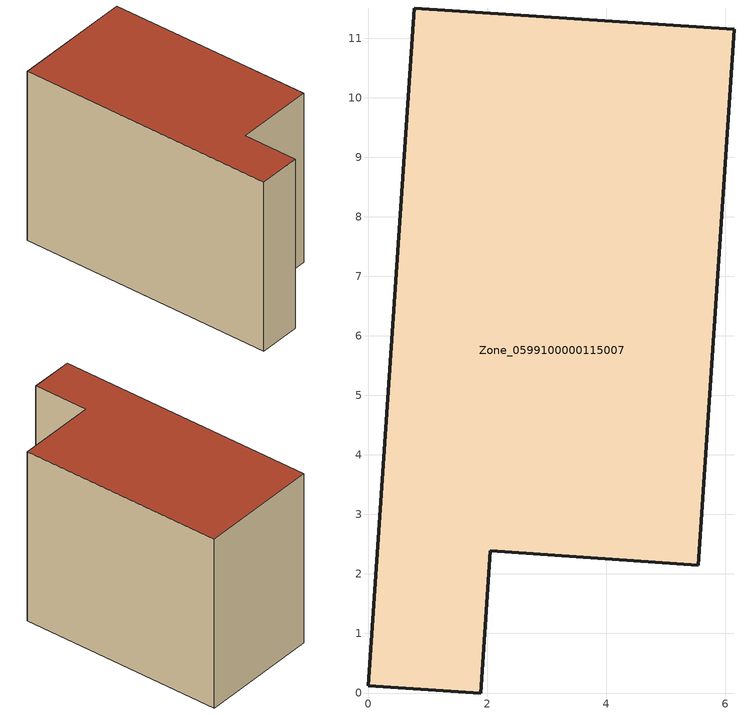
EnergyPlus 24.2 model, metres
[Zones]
Zone_0599100000115007
 floor ground (C_G): 0,0.12 0.77,11.51 6.15,11.15 5.55,2.15 2.05,2.39 1.89,0 z0
 wall outside (C_F): 0.77,11.51 0,0.12 1.89,0 2.05,2.39 5.55,2.15 6.15,11.15 0.77,11.51 z0:7.85
 roof outside (C_R): 6.15,11.15 0.77,11.51 0,0.12 1.89,0 2.05,2.39 5.55,2.15 z7.85
[BUILDING]
Pand.0599100000115007: North Axis=0; Terrain=City; Loads Convergence Tolerance Value=0.04; Temperature Convergence Tolerance Value=0.4; Solar Distribution=FullExterior; Maximum Number of Warmup Days=25; Minimum Number of Warmup Days=1
[Site:Location]
Rotterdam.The.Hague.AP_ZH_NLD Design_Conditions: Latitude=51.96; Longitude=4.45; Time Zone=1; Elevation=-4.5
[SITE:GROUNDTEMPERATURE:BUILDINGSURFACE]
18, 18, 18, 18, 18, 18, 18, 18, 18, 18, 18, 18
[MATERIAL] Thermal Absorptance=0.9; Solar Absorptance=0.7; Visible Absorptance=0.7
Name | Roughness | Thickness | Conductivity | Density | Specific Heat
G.TI.1975-1991 | MediumSmooth | 0.15 | 0.288461 | 540 | 1210
F.TI.1975-1991 | Rough | 0.3 | 0.230769 | 1920 | 840
R.TI.1975-1991 | MediumRough | 0.2 | 0.153846 | 1500 | 1000
[CONSTRUCTION]
C_G: G.TI.1975-1991
C_F: F.TI.1975-1991
C_R: R.TI.1975-1991
[ZONE]
Zone_0599100000115007: Type=1; Multiplier=1; Ceiling Height=Autocalculate; Volume=Autocalculate; Floor Area=autocalculate; Part of Total Floor Area=Yes
[ZONEINFILTRATION:DESIGNFLOWRATE]
Infil_Zone_0599100000115007: Zone or ZoneList or Space or SpaceList=Zone_0599100000115007; Schedule=AlwaysOn; Design Flow Rate Calculation Method=Flow/Area; Flow Rate per Floor Area=0.003; Constant Term Coefficient=1; Temperature Term Coefficient=0; Velocity Term Coefficient=0; Velocity Squared Term Coefficient=0
[HVACTEMPLATE:ZONE:IDEALLOADSAIRSYSTEM]
Zone_0599100000115007: Maximum Heating Supply Air Temperature=50; Minimum Cooling Supply Air Temperature=13; Maximum Heating Supply Air Humidity Ratio=0.0156; Minimum Cooling Supply Air Humidity Ratio=0.0077; Heating Limit=NoLimit; Cooling Limit=NoLimit; Dehumidification Control Type=ConstantSensibleHeatRatio; Cooling Sensible Heat Ratio=0.7; Dehumidification Setpoint=60; Humidification Control Type=None; Humidification Setpoint=30; Outdoor Air Method=None; Outdoor Air Flow Rate per Person=0.00944; Outdoor Air Flow Rate per Zone Floor Area=0; Outdoor Air Flow Rate per Zone=0; Demand Controlled Ventilation Type=None; Outdoor Air Economizer Type=NoEconomizer; Heat Recovery Type=None; Sensible Heat Recovery Effectiveness=0.7; Latent Heat Recovery Effectiveness=0.65
[ZONECONTROL:THERMOSTAT]
ThermostatControl_Zone_0599100000115007: Zone or ZoneList=Zone_0599100000115007; Control Type Schedule=DualSetpointControlType; Control 1=Thermostat_Zone_0599100000115007; Temperature Difference Between Cutout And Setpoint=0
[THERMOSTATSETPOINT:DUALSETPOINT]
Thermostat_Zone_0599100000115007: Heating Setpoint Temperature Schedule=HeatingSetpoint_Zone_0599100000115007; Cooling Setpoint Temperature Schedule=CoolingSetpoint_Zone_0599100000115007
[SCHEDULE:COMPACT]
HeatingSetpoint_Zone_0599100000115007: Through: 12/31, For: AllDays, Until: 24:00, 21
CoolingSetpoint_Zone_0599100000115007: Through: 12/31, For: AllDays, Until: 24:00, 24
DualSetpointControlType: Through: 12/31, For: AllDays, Until: 24:00, 4
AlwaysOn: Through: 12/31, For: AllDays, Until: 24:00, 1
